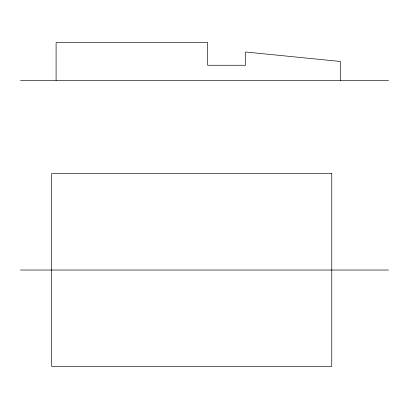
<?xml version="1.0" encoding="UTF-8"?>
<svg xmlns="http://www.w3.org/2000/svg" width="409" height="409" viewBox="0 0 409 409"><rect width="100%" height="100%" fill="white"/><g stroke="black" fill="none" stroke-linecap="round" stroke-linejoin="round"><path stroke-width="0.61" d="M20.45 80.415L388.55 80.415M20.45 270.027L388.55 270.027M340.288 80.415L340.288 61.468L245.558 51.999L245.558 65.261L207.665 65.261L207.665 42.526L56.099 42.526L56.099 80.415M331.765 173.58L51.687 173.58L51.687 366.474L331.765 366.474L331.765 173.58"/></g></svg>
